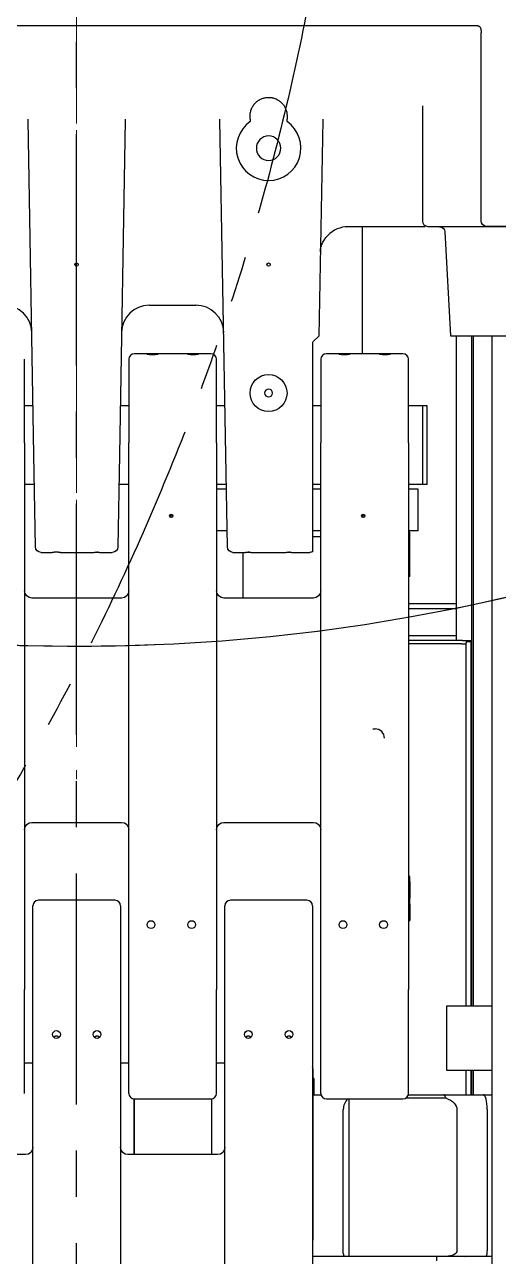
# Model space of a CAD drawing. Header units: millimetres. Extents: x 10462777 to 22643323, y 453826 to 1389191.
# Drawn here: x 11309051 to 11309565, y 581565 to 582898 of the extents above; entities that cross this region are included whole.
import ezdxf

# ---------------------------------------------------------------- set-up
doc = ezdxf.new("R2010")
doc.units = ezdxf.units.MM
doc.header["$LTSCALE"] = 200
doc.header["$MEASUREMENT"] = 0
for name, pattern in [('CENTER', [2, 1.25, -0.25, 0.25, -0.25]), ('CENTER2', [1.125, 0.75, -0.125, 0.125, -0.125]), ('PHANTOM', [2.5, 1.25, -0.25, 0.25, -0.25, 0.25, -0.25])]:
    doc.linetypes.add(name, pattern=pattern)
doc.layers.get('0').update_dxf_attribs({"linetype": 'CONTINUOUS'})
for name, color, linetype in [('1', 1, 'CENTER'), ('2', 2, 'CONTINUOUS'), ('DV1_DEFAULT', 7, 'CONTINUOUS')]:
    doc.layers.add(name, color=color, linetype=linetype)
doc.layers.add('LAYOUT', color=8, linetype='CONTINUOUS', lineweight=25)

# ---------------------------------------------------------------- blocks, each defined once
blk = doc.blocks.new('r710ic')
at = {"layer": 'DV1_DEFAULT', "color": 1, "linetype": 'CENTER2', "lineweight": 0}
for p, q in [((274132.6, 104232.6), (269847.5, 104232.6)), ((269950.2, 104232.6), (274235.2, 104232.6))]:
    blk.add_line(p, q, dxfattribs=at)
at = {"layer": 'DV1_DEFAULT', "color": 7, "linetype": 'Continuous', "lineweight": 0}
blk.add_arc((272041.4, 104232.6), 2050.1, 337.1057, 23.7991, dxfattribs=at)
at = {"layer": 'LAYOUT', "color": 3}
blk.add_circle((272041.4, 104232.6), 2050.1, dxfattribs=at)
blk = doc.blocks.new('A$C7DA30AB0')
at = {"layer": 'LAYOUT', "color": 6, "linetype": 'PHANTOM'}
blk.add_circle((3030.4, 3026, 0), 2693, dxfattribs=at)

msp = doc.modelspace()

# ---------------------------------------------------------------- linework, layer by layer
at = {"layer": '1', "color": 23, "linetype": 'CENTER'}
msp.add_line((11309107.87228, 579329.36568, 0), (11309107.87228, 587294.33381, 0), dxfattribs=at)
at = {"layer": '2', "color": 124, "linetype": 'Continuous'}
for p, q in [((11309542.65642, 582896.94412, 0), (11308673.08815, 582896.94412, 0)), ((11309546.38704, 582685.41335, 0), (11309546.38704, 582889.2026, 0)), ((11309295.87495, 582795.95448, 0), (11309295.87495, 582799.41497, 0)), ((11309335.87552, 582799.41497, 0), (11309335.87552, 582795.95448, 0)), ((11309482.87761, 582685.41335, 0), (11309482.87761, 582810.16343, 0)), ((11309061.52795, 582432.53362, 0), (11309055.20526, 582794.76048, 0)), ((11309160.53931, 582794.76048, 0), (11309154.21661, 582432.53362, 0)), ((11309269.53091, 582432.53362, 0), (11309263.20822, 582794.76048, 0)), ((11309295.87495, 582795.95448, 0), (11309295.87495, 582793.13769, 0)), ((11309335.87552, 582793.13769, 0), (11309335.87552, 582795.95448, 0)), ((11309374.54235, 582794.76048, 0), (11309370.46378, 582561.09934, 0)), ((11309476.87753, 582679.41326, 0), (11309402.01029, 582679.41326, 0)), ((11309488.8777, 582679.41326, 0), (11309488.52878, 582679.41326, 0)), ((11309552.73799, 582679.41326, 0), (11309488.8777, 582679.41326, 0)), ((11309733.02178, 582679.49718, 0), (11309552.73799, 582679.49718, 0)), ((11309733.02178, 582679.41326, 0), (11309552.73799, 582679.41326, 0)), ((11309506.99183, 582673.7272, 0), (11309512.87804, 582561.41158, 0)), ((11309186.52355, 582594.41205, 0), (11309237.22397, 582594.41205, 0)), ((11309364.35803, 582554.9936, 0), (11309370.46378, 582561.09934, 0)), ((11309512.87804, 582561.41158, 0), (11309642.87988, 582561.41158, 0)), ((11309363.77592, 582554.41149, 0), (11309364.35803, 582554.9936, 0)), ((11309363.77592, 582521.64454, 0), (11309363.77592, 582554.41149, 0)), ((11309363.77592, 582432.51006, 0), (11309363.77592, 582521.64454, 0)), ((11309063.26875, 582332.80362, 0), (11309061.52795, 582432.53362, 0)), ((11309154.21661, 582432.53362, 0), (11309152.47582, 582332.80362, 0)), ((11309271.2717, 582332.80362, 0), (11309269.53091, 582432.53362, 0)), ((11309069.26792, 582326.90825, 0), (11309081.3789, 582326.90825, 0)), ((11309090.31443, 582326.90825, 0), (11309125.43013, 582326.90825, 0)), ((11309134.36567, 582326.90825, 0), (11309146.47665, 582326.90825, 0)), ((11309277.27087, 582326.90825, 0), (11309289.43246, 582326.90825, 0)), ((11309298.368, 582326.90825, 0), (11309333.43309, 582326.90825, 0)), ((11309342.36863, 582326.90825, 0), (11309360.47969, 582326.90825, 0)), ((11309149.47288, 581950.36587, 0), (11309066.4717, 581950.36587, 0)), ((11309357.47583, 581950.36587, 0), (11309274.47465, 581950.36587, 0)), ((11309060.47161, 581854.12157, 0), (11309060.47161, 581944.36579, 0)), ((11309155.47296, 581944.36579, 0), (11309155.47296, 581854.12157, 0)), ((11309268.47457, 581854.12157, 0), (11309268.47457, 581944.36579, 0)), ((11309363.47591, 581944.36579, 0), (11309363.47591, 581854.12157, 0)), ((11309060.47161, 581362.16834, 0), (11309060.47161, 581854.12157, 0)), ((11309155.47296, 581854.12157, 0), (11309155.47296, 581362.16834, 0)), ((11309268.47457, 581362.16834, 0), (11309268.47457, 581854.12157, 0)), ((11309363.47591, 581854.12157, 0), (11309363.47591, 581362.16834, 0)), ((11309509.12798, 581835.91801, 0), (11309557.93118, 581835.91801, 0)), ((11309509.12798, 581765.91702, 0), (11309509.12798, 581835.91801, 0)), ((11309060.47261, 581773.91713, 0), (11309051.4728, 581773.91713, 0)), ((11309164.47134, 581773.91713, 0), (11309155.47152, 581773.91713, 0)), ((11309268.47482, 581773.91713, 0), (11309259.47496, 581773.91713, 0)), ((11309363.87592, 581767.91704, 0), (11309363.87592, 581668.74109, 0)), ((11309557.93118, 581765.91702, 0), (11309509.12798, 581765.91702, 0)), ((11309364.97594, 581757.52515, 0), (11309363.87593, 581757.52515, 0)), ((11309364.97594, 581757.52515, 0), (11309364.97594, 581757.48813, 0)), ((11309364.97594, 581757.48813, 0), (11309364.97594, 581739.91678, 0)), ((11309169.87316, 581735.39483, 0), (11309169.87316, 581675.03401, 0)), ((11309363.87592, 581739.91665, 0), (11309372.6527, 581739.91665, 0)), ((11309402.87647, 581735.36156, 0), (11309402.87647, 581564.91416, 0)), ((11309464.85808, 581736.40659, 0), (11309507.969, 581736.40659, 0)), ((11309467.29903, 581739.91665, 0), (11309505.28947, 581739.91665, 0)), ((11309505.28947, 581739.91665, 0), (11309548.59136, 581739.91665, 0)), ((11309548.59136, 581739.91665, 0), (11309557.93177, 581739.91665, 0)), ((11309396.87639, 581568.15699, 0), (11309396.87639, 581723.91642, 0)), ((11309519.96917, 581723.91642, 0), (11309519.96917, 581570.91425, 0)), ((11309552.87861, 581723.91642, 0), (11309552.87861, 581570.91425, 0)), ((11309052.4715, 581675.03809, 0), (11308955.47012, 581675.03809, 0)), ((11309260.47445, 581675.03809, 0), (11309163.47307, 581675.03809, 0)), ((11309363.87592, 581668.74109, 0), (11309363.87592, 581582.56499, 0)), ((11309369.29281, 581564.91416, 0), (11309363.4743, 581564.91416, 0)), ((11309397.8282, 581564.91416, 0), (11309379.87615, 581564.91416, 0)), ((11309402.87647, 581564.91416, 0), (11309397.8282, 581564.91416, 0)), ((11309507.969, 581564.91416, 0), (11309402.87647, 581564.91416, 0)), ((11309497.87782, 581564.91429, 0), (11309497.87782, 581559.91409, 0)), ((11309551.27089, 581564.91416, 0), (11309507.969, 581564.91416, 0)), ((11309528.5109, 581564.91416, 0), (11309528.87826, 581564.91416, 0)), ((11309557.93184, 581564.91416, 0), (11309551.27089, 581564.91416, 0))]:
    msp.add_line(p, q, dxfattribs=at)
at = {"layer": '2', "color": 252, "linetype": 'Continuous'}
for p, q in [((11309417.78669, 582541.91383, 0), (11309417.78669, 582679.41288, 0)), ((11309519.62813, 582231.41402, 0), (11309519.62813, 582561.41805, 0)), ((11309535.87836, 582561.35424, 0), (11309535.87836, 581835.96081, 0)), ((11309537.87839, 581835.92831, 0), (11309537.87839, 582561.3569, 0)), ((11309557.93118, 582561.35677, 0), (11309557.93118, 581210.93165, 0)), ((11309051.47148, 582445.34482, 0), (11309051.47148, 582535.91122, 0)), ((11309164.47309, 582535.91122, 0), (11309164.47309, 582445.34482, 0)), ((11309253.47435, 582541.91131, 0), (11309170.47317, 582541.91131, 0)), ((11309259.47444, 582445.34482, 0), (11309259.47444, 582535.91122, 0)), ((11309372.47604, 582535.91122, 0), (11309372.47604, 582445.34482, 0)), ((11309461.47731, 582541.91131, 0), (11309378.47613, 582541.91131, 0)), ((11309467.47739, 582445.34482, 0), (11309467.47739, 582535.91122, 0)), ((11309060.61427, 582485.41051, 0), (11309051.47156, 582485.41051, 0)), ((11309164.46363, 582485.41051, 0), (11309155.13217, 582485.41051, 0)), ((11309268.60793, 582485.41051, 0), (11309259.46522, 582485.41051, 0)), ((11309372.46909, 582485.41051, 0), (11309363.77467, 582485.41051, 0)), ((11309482.87761, 582485.41051, 0), (11309467.47067, 582485.41051, 0)), ((11309487.87768, 582485.41051, 0), (11309482.87761, 582485.41051, 0)), ((11309482.87761, 582400.4093, 0), (11309482.87761, 582485.41051, 0)), ((11309487.87768, 582400.4093, 0), (11309487.87768, 582485.41051, 0)), ((11309051.47148, 582445.34482, 0), (11309051.47148, 581853.79938, 0)), ((11309164.47309, 581853.79938, 0), (11309164.47309, 582445.34482, 0)), ((11309259.47444, 582445.34482, 0), (11309259.47444, 581853.79938, 0)), ((11309372.47604, 581853.79938, 0), (11309372.47604, 582445.34482, 0)), ((11309467.47739, 582445.34482, 0), (11309467.47739, 581853.79938, 0)), ((11309062.0889, 582400.4093, 0), (11309051.47156, 582400.4093, 0)), ((11309164.46363, 582400.4093, 0), (11309153.64575, 582400.4093, 0)), ((11309270.08256, 582400.4093, 0), (11309259.46522, 582400.4093, 0)), ((11309372.46909, 582400.4093, 0), (11309363.77467, 582400.4093, 0)), ((11309482.87761, 582400.4093, 0), (11309467.47067, 582400.4093, 0)), ((11309487.87768, 582400.4093, 0), (11309482.87761, 582400.4093, 0)), ((11309270.17958, 582395.25922, 0), (11309259.47365, 582395.25922, 0)), ((11309372.48596, 582395.25922, 0), (11309363.81633, 582395.25922, 0)), ((11309477.87754, 582395.25922, 0), (11309467.48181, 582395.25922, 0)), ((11309477.87754, 582350.25859, 0), (11309477.87754, 582395.25922, 0)), ((11309270.96526, 582350.25859, 0), (11309259.47365, 582350.25859, 0)), ((11309372.48596, 582350.25859, 0), (11309363.81633, 582350.25859, 0)), ((11309468.97741, 582348.77662, 0), (11309467.47739, 582348.77662, 0)), ((11309477.87754, 582350.25859, 0), (11309467.48181, 582350.25859, 0)), ((11309468.97741, 582343.42294, 0), (11309468.97741, 582348.77662, 0)), ((11309372.47841, 582343.73063, 0), (11309363.78805, 582343.73063, 0)), ((11309468.97741, 582325.52745, 0), (11309468.97741, 582343.42294, 0)), ((11309287.87484, 582326.90825, 0), (11309287.87484, 582277.36802, 0)), ((11309468.97741, 582318.91588, 0), (11309468.97741, 582325.52745, 0)), ((11309468.97741, 582301.35518, 0), (11309468.97741, 582318.91588, 0)), ((11309467.47739, 582301.32026, 0), (11309468.97741, 582301.32026, 0)), ((11309468.97741, 582301.35518, 0), (11309468.97741, 582301.32026, 0)), ((11309156.47297, 582277.36881, 0), (11309059.4716, 582277.36881, 0)), ((11309364.47593, 582277.36881, 0), (11309267.47455, 582277.36881, 0)), ((11309467.4688, 582271.40747, 0), (11309519.62101, 582271.40747, 0)), ((11309519.62196, 582265.90739, 0), (11309467.46975, 582265.90739, 0)), ((11309467.46975, 582236.90698, 0), (11309519.62196, 582236.90698, 0)), ((11309524.87821, 582227.85852, 0), (11309467.47474, 582227.85852, 0)), ((11309525.87822, 582231.4069, 0), (11309467.47495, 582231.4069, 0)), ((11309525.87822, 582231.4069, 0), (11309535.87836, 582231.4069, 0)), ((11309534.87835, 582230.11367, 0), (11309529.87828, 582230.11367, 0)), ((11309529.87828, 582230.11367, 0), (11309529.87828, 582229.11366, 0)), ((11309529.87828, 581835.90497, 0), (11309529.87828, 582229.11366, 0)), ((11309534.87835, 582230.11367, 0), (11309534.87835, 582229.11366, 0)), ((11309534.87835, 582229.11366, 0), (11309534.87835, 581835.90497, 0)), ((11309535.87836, 582221.40676, 0), (11309534.87829, 582221.40676, 0)), ((11309428.77873, 582135.7892, 0), (11309431.37688, 582135.7892, 0)), ((11309059.4716, 582034.70211, 0), (11309156.47297, 582034.70211, 0)), ((11309267.47455, 582034.70211, 0), (11309364.47593, 582034.70211, 0)), ((11309468.97741, 581975.95387, 0), (11309467.47739, 581975.95387, 0)), ((11309468.97741, 581970.60019, 0), (11309468.97741, 581975.95387, 0)), ((11309468.97741, 581970.60019, 0), (11309468.97741, 581952.7047, 0)), ((11309468.97741, 581946.09313, 0), (11309468.97741, 581952.7047, 0)), ((11309468.97741, 581946.09313, 0), (11309468.97741, 581928.53243, 0)), ((11309467.47739, 581928.49751, 0), (11309468.97741, 581928.49751, 0)), ((11309468.97741, 581928.53243, 0), (11309468.97741, 581928.49751, 0)), ((11309051.47148, 581741.36291, 0), (11309051.47148, 581853.79938, 0)), ((11309164.47309, 581741.36291, 0), (11309164.47309, 581853.79938, 0)), ((11309259.47444, 581741.36291, 0), (11309259.47444, 581853.79938, 0)), ((11309372.47604, 581741.36291, 0), (11309372.47604, 581853.79938, 0)), ((11309467.47739, 581741.36291, 0), (11309467.47739, 581853.79938, 0)), ((11309529.87828, 581739.9009, 0), (11309529.87828, 581765.90308, 0)), ((11309534.87835, 581765.90308, 0), (11309534.87835, 581739.9009, 0)), ((11309535.87836, 581765.937, 0), (11309535.87836, 581739.93507, 0)), ((11309537.87839, 581739.95039, 0), (11309537.87839, 581765.94669, 0)), ((11309170.47317, 581735.36282, 0), (11309253.47435, 581735.36282, 0)), ((11309170.57317, 581675.03846, 0), (11309170.57317, 581735.36228, 0)), ((11309254.22436, 581675.03846, 0), (11309254.22436, 581735.40792, 0)), ((11309378.47613, 581735.36282, 0), (11309461.47731, 581735.36282, 0))]:
    msp.add_line(p, q, dxfattribs=at)
at = {"layer": '2', "color": 124, "linetype": 'Continuous', "extrusion": (0, 0, -1)}
for centre, radius in [((-11309315.87524, 582764.41447, 0), 13.25019), ((-11309315.87524, 582499.4107, 0), 4.25006)]:
    msp.add_circle(centre, radius, dxfattribs=at)
at = {"layer": '2', "color": 124, "linetype": 'Continuous'}
for centre, radius in [((11309107.87228, 582638.41268, 0), 1.80003), ((11309315.87524, 582638.41268, 0), 1.80003), ((11309315.87524, 582499.4107, 0), 20.00028)]:
    msp.add_circle(centre, radius, dxfattribs=at)
for centre, radius, start, end in [((11309315.87524, 582764.41447, 0), 35.0005, 124.84990454, 55.15009546), ((11309402.01029, 582649.41283, 0), 30.00043, 90, 136.65194947), ((11309029.22102, 582564.41163, 0), 30.00043, 0.99999996, 90.51429379), ((11309186.52355, 582564.41163, 0), 30.00043, 90.40924536, 179.00000004), ((11309237.22397, 582564.41163, 0), 30.00043, 0.99999996, 90.51429379), ((11309066.4717, 581944.36579, 0), 6.00009, 90, 180), ((11309149.47288, 581944.36579, 0), 6.00009, 0, 90), ((11309274.47465, 581944.36579, 0), 6.00009, 90, 180), ((11309357.47583, 581944.36579, 0), 6.00009, 0, 90), ((11309357.87584, 581767.91704, 0), 6.00009, 0, 21.04029938), ((11309412.87662, 581723.91642, 0), 16.00023, 134.3255592, 180), ((11309402.87647, 581568.15699, 0), 6.00009, 180, 212.71520267)]:
    msp.add_arc(centre, radius, start, end, dxfattribs=at)
at = {"layer": '2', "color": 124, "linetype": 'Continuous', "extrusion": (0, 0, -1)}
for centre, radius, start, end in [((-11309488.8777, 582685.41335, 0), 6.00009, 270, 0), ((-11309500.99996, 582673.41318, 0), 6.00009, 90, 176.99999995), ((-11309552.73799, 582685.41335, 0), 5.91616, 270, 287.02386622), ((-11309069.26792, 582332.90834, 0), 6.00009, 270.00146305, 359.00000004), ((-11309146.47665, 582332.90834, 0), 6.00009, 180.99999996, 268.44733529), ((-11309277.27087, 582332.90834, 0), 6.00009, 270.00146305, 359.00000004), ((-11309360.47969, 582332.90834, 0), 6.00009, 231.7015156, 268.44733529), ((-11309052.4715, 581683.03821, 0), 8.00011, 180, 270), ((-11309163.47307, 581683.03821, 0), 8.00011, 270, 0), ((-11309260.47445, 581683.03821, 0), 8.00011, 180, 270)]:
    msp.add_arc(centre, radius, start, end, dxfattribs=at)
at = {"layer": '2', "color": 252, "linetype": 'Continuous'}
for centre, start, end in [((11309170.47317, 582535.91122, 0), 90, 180), ((11309253.47435, 582535.91122, 0), 0, 90), ((11309378.47613, 582535.91122, 0), 90, 180), ((11309461.47731, 582535.91122, 0), 0, 90), ((11309170.47317, 581741.36291, 0), 180, 270), ((11309253.47435, 581741.36291, 0), 270, 0), ((11309378.47613, 581741.36291, 0), 180, 270), ((11309461.47731, 581741.36291, 0), 270, 0)]:
    msp.add_arc(centre, 6.00009, start, end, dxfattribs=at)
at = {"layer": '2', "color": 252, "linetype": 'Continuous', "extrusion": (0, 0, -1)}
for centre, start, end in [((-11309059.4716, 582285.36892, 0), 270, 0), ((-11309156.47297, 582285.36892, 0), 180, 270), ((-11309267.47455, 582285.36892, 0), 270, 0), ((-11309364.47593, 582285.36892, 0), 180, 270), ((-11309059.4716, 582026.702, 0), 0, 90), ((-11309156.47297, 582026.702, 0), 90, 180), ((-11309267.47455, 582026.702, 0), 0, 90), ((-11309364.47593, 582026.702, 0), 90, 180)]:
    msp.add_arc(centre, 8.00011, start, end, dxfattribs=at)
at = {"layer": '2', "color": 124, "linetype": 'Continuous'}
for centre, major_axis, ratio, start_param, end_param in [((11309025.20952, 582794.23051, 0), (-0.62667, 36.79323), 0.815260395, 4.7129073637, 4.7413536546), ((11309190.53506, 582794.23051, 0), (-0.62667, -36.79324), 0.8152605821, 4.6834242937, 4.7118705781), ((11309233.21252, 582794.23051, 0), (-0.62668, 36.79321), 0.815259867, 4.7129073025, 4.7413536118), ((11309404.53808, 582794.23051, 0), (-0.62667, -36.79323), 0.8152604061, 4.6834243064, 4.711870597), ((11309505.28947, 581723.91642, 0), (0, 16.00023), 0.2679491924, 5.6080537742, 6.2831853072), ((11309548.59136, 581723.91642, 0), (0, 16.00023), 0.2679491924, 4.7123889804, 6.2831853072), ((11309551.27089, 581570.91425, 0), (0, 6.00009), 0.2679491924, 3.1415926536, 4.7123889804)]:
    msp.add_ellipse(centre, major_axis=major_axis, ratio=ratio, start_param=start_param, end_param=end_param, dxfattribs=at)
at = {"layer": '2', "color": 124, "linetype": 'Continuous', "extrusion": (0, 0, -1)}
for centre, major_axis, ratio, start_param, end_param in [((11309553.31534, 582685.41335, 0), (-6.9283, 0), 0.8660254038, 5.0522258898, 6.2831853072), ((11309487.96872, 581723.91642, 0), (32.00045, 0), 0.5, 5.3875205133, 6.2831853072), ((11309507.969, 581570.91425, 0), (-12.00017, 0), 0.5, 3.1415926536, 4.7123889804)]:
    msp.add_ellipse(centre, major_axis=major_axis, ratio=ratio, start_param=start_param, end_param=end_param, dxfattribs=at)
at = {"layer": '2', "color": 172, "linetype": 'Continuous'}
for centre in [(11309188.47343, 582541.28564, 0), (11309191.47347, 582541.28564, 0), (11309232.47405, 582541.28564, 0), (11309235.4741, 582541.28564, 0), (11309396.47638, 582541.28564, 0), (11309399.47643, 582541.28564, 0), (11309440.47701, 582541.28564, 0), (11309443.47705, 582541.28564, 0)]:
    msp.add_ellipse(centre, major_axis=(-4.25006, 0), ratio=0.107732801, dxfattribs=at)
at = {"layer": '2', "color": 252, "linetype": 'Continuous'}
for centre, major_axis in [((11309210.47374, 582366.4557, 0), (1.80003, 0)), ((11309418.4767, 582366.4557, 0), (1.80003, 0)), ((11309188.47343, 581924.03937, 0), (4.25006, 0)), ((11309232.47405, 581924.03937, 0), (4.25006, 0)), ((11309396.47638, 581924.03937, 0), (4.25006, 0)), ((11309440.47701, 581924.03937, 0), (4.25006, 0))]:
    msp.add_ellipse(centre, major_axis=major_axis, ratio=0.9941798849, dxfattribs=at)
for centre, major_axis, ratio, start_param, end_param in [((11309210.47374, 582364.73195, 0), (1.80003, 0), 0.9941798849, 0.5025544568, 2.6390345065), ((11309418.4767, 582364.73195, 0), (1.80003, 0), 0.9941798849, 0.5025544568, 2.6390345065), ((11309524.87821, 582227.98726, 0), (-5.00007, 0), 0.0257472053, 1.5707963268, 3.1415926536), ((11309431.37688, 582125.79237, 0), (-10.00014, 0), 0.9996684858, 3.1415926536, 4.7123889804)]:
    msp.add_ellipse(centre, major_axis=major_axis, ratio=ratio, start_param=start_param, end_param=end_param, dxfattribs=at)
at = {"layer": '2', "color": 124, "linetype": 'Continuous'}
for centre in [(11309085.97197, 581805.09478, 0), (11309129.9726, 581805.09478, 0), (11309293.97493, 581805.09478, 0), (11309337.97555, 581805.09478, 0)]:
    msp.add_ellipse(centre, major_axis=(4.25006, 0), ratio=0.993830785, dxfattribs=at)
for points, knots in [([(11309542.65642, 582896.94412, 0), (11309542.85509, 582896.94412, 0), (11309543.04964, 582896.91981, 0), (11309543.4301, 582896.82021, 0), (11309543.61539, 582896.74417, 0), (11309543.95803, 582896.55281, 0), (11309544.11975, 582896.43543, 0), (11309544.41454, 582896.17558, 0), (11309544.54853, 582896.03318, 0), (11309544.79621, 582895.7295, 0), (11309544.91038, 582895.56719, 0), (11309545.1182, 582895.23426, 0), (11309545.21236, 582895.06321, 0), (11309545.47216, 582894.53936, 0), (11309545.61548, 582894.17604, 0), (11309545.98265, 582893.05651, 0), (11309546.13814, 582892.29501, 0), (11309546.34132, 582890.75974, 0), (11309546.38704, 582889.98434, 0), (11309546.38704, 582889.2026, 0)], [0, 0, 0, 0, 0.0625, 0.0625, 0.125, 0.125, 0.1875, 0.1875, 0.25, 0.25, 0.3125, 0.3125, 0.375, 0.375, 0.5, 0.5, 0.75, 0.75, 1, 1, 1, 1]), ([(11309295.87495, 582799.41497, 0), (11309295.87495, 582800.08237, 0), (11309295.90827, 582800.74299, 0), (11309296.03857, 582802.05128, 0), (11309296.13557, 582802.69896, 0), (11309296.3923, 582803.98162, 0), (11309296.55204, 582804.61661, 0), (11309296.7915, 582805.40239, 0), (11309296.84139, 582805.55915, 0), (11309296.94519, 582805.87187, 0), (11309296.99915, 582806.02796, 0), (11309297.16621, 582806.49253, 0), (11309297.2847, 582806.79804, 0), (11309297.91193, 582808.30522, 0), (11309298.52394, 582809.44631, 0), (11309299.42511, 582810.7952, 0), (11309299.61222, 582811.06107, 0), (11309300.00043, 582811.58493, 0), (11309300.20187, 582811.84327, 0), (11309300.82115, 582812.59866, 0), (11309301.25564, 582813.07862, 0), (11309302.16721, 582813.99297, 0), (11309302.64428, 582814.42733, 0), (11309303.64164, 582815.25064, 0), (11309304.16193, 582815.63958, 0), (11309304.97636, 582816.18795, 0), (11309305.25386, 582816.36504, 0), (11309305.81418, 582816.70351, 0), (11309306.09772, 582816.8654, 0), (11309306.9584, 582817.32938, 0), (11309307.5456, 582817.60982, 0), (11309308.74708, 582818.11323, 0), (11309309.36136, 582818.3362, 0), (11309310.3039, 582818.62641, 0), (11309310.62161, 582818.71576, 0), (11309311.26429, 582818.87931, 0), (11309311.59003, 582818.95361, 0), (11309313.2175, 582819.28233, 0), (11309314.52851, 582819.41346, 0), (11309316.50841, 582819.41612, 0), (11309317.17062, 582819.38442, 0), (11309318.00129, 582819.30263, 0), (11309318.16758, 582819.28415, 0), (11309318.49839, 582819.24318, 0), (11309318.66317, 582819.22068, 0), (11309319.15563, 582819.14719, 0), (11309319.48146, 582819.09021, 0), (11309321.09849, 582818.76618, 0), (11309322.35366, 582818.38287, 0), (11309323.87554, 582817.74841, 0), (11309324.17809, 582817.61338, 0), (11309324.77222, 582817.33042, 0), (11309325.06449, 582817.18223, 0), (11309325.92733, 582816.71796, 0), (11309326.48395, 582816.38221, 0), (11309327.56119, 582815.65907, 0), (11309328.08181, 582815.27166, 0), (11309328.83579, 582814.65115, 0), (11309329.08283, 582814.43755, 0), (11309329.56691, 582813.99771, 0), (11309329.80254, 582813.77279, 0), (11309330.94937, 582812.62363, 0), (11309331.76773, 582811.6264, 0), (11309332.66946, 582810.28099, 0), (11309332.84368, 582810.00691, 0), (11309333.17971, 582809.44855, 0), (11309333.34182, 582809.16368, 0), (11309333.8069, 582808.29734, 0), (11309334.08654, 582807.70849, 0), (11309334.83668, 582805.90844, 0), (11309335.21933, 582804.66408, 0), (11309335.5452, 582803.04988, 0), (11309335.60272, 582802.72379, 0), (11309335.70174, 582802.0667, 0), (11309335.74301, 582801.73729, 0), (11309335.84219, 582800.74647, 0), (11309335.87552, 582800.08248, 0), (11309335.87552, 582799.41497, 0)], [0, 0, 0, 0, 0.03125, 0.03125, 0.0625, 0.0625, 0.09375, 0.09375, 0.1015625, 0.1015625, 0.109375, 0.109375, 0.125, 0.125, 0.1875, 0.1875, 0.203125, 0.203125, 0.21875, 0.21875, 0.25, 0.25, 0.28125, 0.28125, 0.3125, 0.3125, 0.328125, 0.328125, 0.34375, 0.34375, 0.375, 0.375, 0.40625, 0.40625, 0.421875, 0.421875, 0.4375, 0.4375, 0.5, 0.5, 0.53125, 0.53125, 0.5390625, 0.5390625, 0.546875, 0.546875, 0.5625, 0.5625, 0.625, 0.625, 0.640625, 0.640625, 0.65625, 0.65625, 0.6875, 0.6875, 0.71875, 0.71875, 0.734375, 0.734375, 0.75, 0.75, 0.8125, 0.8125, 0.828125, 0.828125, 0.84375, 0.84375, 0.875, 0.875, 0.9375, 0.9375, 0.953125, 0.953125, 0.96875, 0.96875, 1, 1, 1, 1]), ([(11309485.70101, 582679.41326, 0), (11309485.61485, 582679.41326, 0), (11309485.52749, 582679.41326, 0), (11309484.96955, 582679.41326, 0), (11309484.46803, 582679.41326, 0), (11309482.88954, 582679.41326, 0), (11309481.74099, 582679.41326, 0), (11309479.95118, 582679.41326, 0), (11309479.34319, 582679.41326, 0), (11309478.42277, 582679.41326, 0), (11309478.11456, 582679.41326, 0), (11309477.49672, 582679.41326, 0), (11309477.18645, 582679.41326, 0), (11309476.87753, 582679.41326, 0)], [0, 0, 0, 0, 0.0363308524, 0.0363308524, 0.2290646819, 0.2290646819, 0.614532341, 0.614532341, 0.8072661705, 0.8072661705, 0.9036330852, 0.9036330852, 1, 1, 1, 1]), ([(11309372.05747, 582652.40194, 0), (11309372.0926, 582654.41473, 0), (11309372.38489, 582656.27952, 0), (11309372.98665, 582658.4515, 0), (11309373.11936, 582658.879, 0), (11309373.40445, 582659.71165, 0), (11309373.5568, 582660.11702, 0), (11309374.03975, 582661.30298, 0), (11309374.39616, 582662.05347, 0), (11309375.54452, 582664.20223, 0), (11309376.41546, 582665.4984, 0), (11309378.25748, 582667.88966, 0), (11309379.22972, 582668.98437, 0), (11309380.19406, 582670.00598, 0)], [0, 0, 0, 0, 0.25, 0.25, 0.3125, 0.3125, 0.375, 0.375, 0.5, 0.5, 0.75, 0.75, 1, 1, 1, 1]), ([(11309363.77592, 582327.89478, 0), (11309363.77592, 582327.89411, 0), (11309363.77592, 582327.9128, 0), (11309363.77592, 582327.97766, 0), (11309363.77592, 582328.01374, 0), (11309363.77592, 582328.10503, 0), (11309363.77592, 582328.16034, 0), (11309363.77592, 582328.74231, 0), (11309363.77592, 582329.85371, 0), (11309363.77592, 582332.38007, 0), (11309363.77592, 582333.36633, 0), (11309363.77592, 582335.06621, 0), (11309363.77592, 582335.66964, 0), (11309363.77592, 582336.63109, 0), (11309363.77592, 582336.96102, 0), (11309363.77592, 582337.63621, 0), (11309363.77592, 582337.98189, 0), (11309363.77592, 582341.16496, 0), (11309363.77592, 582344.50214, 0), (11309363.77592, 582350.25451, 0), (11309363.77592, 582352.29717, 0), (11309363.77592, 582355.5543, 0), (11309363.77592, 582356.67502, 0), (11309363.77592, 582358.96057, 0), (11309363.77592, 582360.12688, 0), (11309363.77592, 582366.07412, 0), (11309363.77592, 582371.19924, 0), (11309363.77592, 582378.06277, 0), (11309363.77592, 582379.45851, 0), (11309363.77592, 582382.29675, 0), (11309363.77592, 582383.74097, 0), (11309363.77592, 582388.13416, 0), (11309363.77592, 582391.11168, 0), (11309363.77592, 582400.18579, 0), (11309363.77592, 582406.42272, 0), (11309363.77592, 582414.45593, 0), (11309363.77592, 582416.07452, 0), (11309363.77592, 582419.33604, 0), (11309363.77592, 582420.9774, 0), (11309363.77592, 582425.90301, 0), (11309363.77592, 582429.19992, 0), (11309363.77592, 582432.51006, 0)], [0, 0, 0, 0, 0.0213183974, 0.0213183974, 0.0361469066, 0.0361469066, 0.0509754157, 0.0509754157, 0.1696034887, 0.1696034887, 0.2289175253, 0.2289175253, 0.2585745435, 0.2585745435, 0.2734030526, 0.2734030526, 0.2882315618, 0.2882315618, 0.4068596348, 0.4068596348, 0.4661736713, 0.4661736713, 0.4958306896, 0.4958306896, 0.5254877078, 0.5254877078, 0.6441157809, 0.6441157809, 0.6737727991, 0.6737727991, 0.7034298174, 0.7034298174, 0.7627438539, 0.7627438539, 0.881371927, 0.881371927, 0.9110289452, 0.9110289452, 0.9406859635, 0.9406859635, 1, 1, 1, 1]), ([(11309090.37204, 582326.90825, 0), (11309090.37211, 582326.90825, 0), (11309090.36503, 582326.90855, 0), (11309090.33611, 582326.90975, 0), (11309090.31429, 582326.91066, 0), (11309090.22819, 582326.91419, 0), (11309090.14325, 582326.91765, 0), (11309089.9743, 582326.92418, 0), (11309089.9106, 582326.9266, 0), (11309089.77129, 582326.93175, 0), (11309089.69568, 582326.93447, 0), (11309089.45143, 582326.94298, 0), (11309089.2655, 582326.94909, 0), (11309088.84567, 582326.96153, 0), (11309088.61801, 582326.96766, 0), (11309088.25258, 582326.97617, 0), (11309088.12665, 582326.9789, 0), (11309087.86642, 582326.98405, 0), (11309087.73153, 582326.98647, 0), (11309087.32258, 582326.99303, 0), (11309087.04208, 582326.9965, 0), (11309086.60966, 582327.00005, 0), (11309086.46323, 582327.00096, 0), (11309086.16771, 582327.00218, 0), (11309086.02042, 582327.00248, 0), (11309085.57989, 582327.00249, 0), (11309085.28798, 582327.00129, 0), (11309084.85286, 582326.99775, 0), (11309084.70817, 582326.99627, 0), (11309084.4261, 582326.99284, 0), (11309084.14969, 582326.98893, 0), (11309083.8844, 582326.98417, 0), (11309083.62474, 582326.97905, 0), (11309083.49714, 582326.9763, 0), (11309083.12745, 582326.96771, 0), (11309082.90069, 582326.96159, 0), (11309082.58921, 582326.95238, 0), (11309082.49019, 582326.9493, 0), (11309082.30207, 582326.94321, 0), (11309082.2134, 582326.94022, 0), (11309081.96794, 582326.93168, 0), (11309081.82955, 582326.9265, 0), (11309081.65995, 582326.91994, 0), (11309081.60957, 582326.91795, 0), (11309081.52351, 582326.9145, 0), (11309081.48773, 582326.91304, 0), (11309081.40173, 582326.90951, 0), (11309081.37236, 582326.90827, 0), (11309081.37191, 582326.90825, 0)], [0, 0, 0, 0, 0.0312488536, 0.0312488536, 0.0625041084, 0.0625041084, 0.125014618, 0.125014618, 0.1562698728, 0.1562698728, 0.1875251276, 0.1875251276, 0.2500356372, 0.2500356372, 0.3125461468, 0.3125461468, 0.3438014016, 0.3438014016, 0.3750566564, 0.3750566564, 0.437567166, 0.437567166, 0.4688224208, 0.4688224208, 0.5000776756, 0.5000776756, 0.5625881853, 0.5625881853, 0.5938434401, 0.5938434401, 0.6250986949, 0.6563539497, 0.6563539497, 0.6876092045, 0.6876092045, 0.7501197141, 0.7501197141, 0.7813749689, 0.7813749689, 0.8126302237, 0.8126302237, 0.8751407333, 0.8751407333, 0.9063959881, 0.9063959881, 0.9376512429, 0.9376512429, 1, 1, 1, 1]), ([(11309125.37253, 582326.90825, 0), (11309125.37246, 582326.90825, 0), (11309125.37954, 582326.90855, 0), (11309125.40846, 582326.90975, 0), (11309125.43028, 582326.91066, 0), (11309125.51638, 582326.91419, 0), (11309125.60131, 582326.91765, 0), (11309125.77027, 582326.92418, 0), (11309125.83397, 582326.9266, 0), (11309125.97328, 582326.93175, 0), (11309126.04888, 582326.93447, 0), (11309126.29314, 582326.94298, 0), (11309126.47906, 582326.94909, 0), (11309126.8989, 582326.96153, 0), (11309127.12655, 582326.96766, 0), (11309127.49199, 582326.97617, 0), (11309127.61791, 582326.9789, 0), (11309127.87815, 582326.98405, 0), (11309128.01304, 582326.98647, 0), (11309128.42199, 582326.99303, 0), (11309128.70249, 582326.9965, 0), (11309129.13491, 582327.00005, 0), (11309129.28134, 582327.00096, 0), (11309129.57686, 582327.00218, 0), (11309129.72415, 582327.00248, 0), (11309130.16468, 582327.00249, 0), (11309130.45659, 582327.00129, 0), (11309130.89171, 582326.99775, 0), (11309131.0364, 582326.99627, 0), (11309131.31847, 582326.99284, 0), (11309131.59488, 582326.98893, 0), (11309131.86017, 582326.98417, 0), (11309132.11983, 582326.97905, 0), (11309132.24743, 582326.9763, 0), (11309132.61712, 582326.96771, 0), (11309132.84388, 582326.96159, 0), (11309133.15536, 582326.95238, 0), (11309133.25438, 582326.9493, 0), (11309133.4425, 582326.94321, 0), (11309133.53117, 582326.94022, 0), (11309133.77663, 582326.93168, 0), (11309133.91502, 582326.9265, 0), (11309134.08462, 582326.91994, 0), (11309134.135, 582326.91795, 0), (11309134.22106, 582326.9145, 0), (11309134.25684, 582326.91304, 0), (11309134.34283, 582326.90951, 0), (11309134.37221, 582326.90827, 0), (11309134.37266, 582326.90825, 0)], [0, 0, 0, 0, 0.0312488618, 0.0312488618, 0.062504117, 0.062504117, 0.1250146274, 0.1250146274, 0.1562698826, 0.1562698826, 0.1875251379, 0.1875251379, 0.2500356483, 0.2500356483, 0.3125461587, 0.3125461587, 0.3438014139, 0.3438014139, 0.3750566691, 0.3750566691, 0.4375671796, 0.4375671796, 0.4688224348, 0.4688224348, 0.50007769, 0.50007769, 0.5625882004, 0.5625882004, 0.5938434556, 0.5938434556, 0.6250987108, 0.656353966, 0.656353966, 0.6876092213, 0.6876092213, 0.7501197317, 0.7501197317, 0.7813749869, 0.7813749869, 0.8126302421, 0.8126302421, 0.8751407525, 0.8751407525, 0.9063960077, 0.9063960077, 0.937651263, 0.937651263, 1, 1, 1, 1]), ([(11309130.86581, 582326.99789, 0), (11309130.82908, 582326.99823, 0), (11309130.79222, 582326.99855, 0), (11309130.46414, 582327.00125, 0), (11309130.16993, 582327.00248, 0), (11309129.8726, 582327.00248, 0)], [0, 0, 0, 0, 0.1126851135, 0.1126851135, 1, 1, 1, 1]), ([(11309289.37486, 582326.90825, 0), (11309289.37479, 582326.90825, 0), (11309289.38187, 582326.90855, 0), (11309289.41079, 582326.90975, 0), (11309289.43261, 582326.91066, 0), (11309289.51871, 582326.91419, 0), (11309289.60364, 582326.91765, 0), (11309289.77259, 582326.92418, 0), (11309289.8363, 582326.9266, 0), (11309289.97561, 582326.93175, 0), (11309290.05121, 582326.93447, 0), (11309290.29547, 582326.94298, 0), (11309290.48139, 582326.94909, 0), (11309290.90123, 582326.96153, 0), (11309291.12888, 582326.96766, 0), (11309291.49432, 582326.97617, 0), (11309291.62024, 582326.9789, 0), (11309291.88048, 582326.98405, 0), (11309292.01537, 582326.98647, 0), (11309292.42432, 582326.99303, 0), (11309292.70482, 582326.9965, 0), (11309293.13724, 582327.00005, 0), (11309293.28367, 582327.00096, 0), (11309293.57919, 582327.00218, 0), (11309293.72648, 582327.00248, 0), (11309294.16701, 582327.00249, 0), (11309294.45892, 582327.00129, 0), (11309294.89404, 582326.99775, 0), (11309295.03873, 582326.99627, 0), (11309295.3208, 582326.99284, 0), (11309295.59721, 582326.98893, 0), (11309295.8625, 582326.98417, 0), (11309296.12215, 582326.97905, 0), (11309296.24976, 582326.9763, 0), (11309296.61945, 582326.96771, 0), (11309296.84621, 582326.96159, 0), (11309297.15769, 582326.95238, 0), (11309297.25671, 582326.9493, 0), (11309297.44483, 582326.94321, 0), (11309297.5335, 582326.94022, 0), (11309297.77895, 582326.93168, 0), (11309297.91735, 582326.9265, 0), (11309298.08695, 582326.91994, 0), (11309298.13733, 582326.91795, 0), (11309298.22339, 582326.9145, 0), (11309298.25917, 582326.91304, 0), (11309298.34516, 582326.90951, 0), (11309298.37454, 582326.90827, 0), (11309298.37499, 582326.90825, 0)], [0, 0, 0, 0, 0.0312489084, 0.0312489084, 0.0625041621, 0.0625041621, 0.1250146695, 0.1250146695, 0.1562699232, 0.1562699232, 0.1875251769, 0.1875251769, 0.2500356843, 0.2500356843, 0.3125461917, 0.3125461917, 0.3438014454, 0.3438014454, 0.3750566991, 0.3750566991, 0.4375672065, 0.4375672065, 0.4688224602, 0.4688224602, 0.5000777139, 0.5000777139, 0.5625882213, 0.5625882213, 0.593843475, 0.593843475, 0.6250987287, 0.6563539824, 0.6563539824, 0.6876092361, 0.6876092361, 0.7501197435, 0.7501197435, 0.7813749972, 0.7813749972, 0.8126302509, 0.8126302509, 0.8751407583, 0.8751407583, 0.906396012, 0.906396012, 0.9376512657, 0.9376512657, 1, 1, 1, 1]), ([(11309294.86814, 582326.99789, 0), (11309294.83141, 582326.99823, 0), (11309294.79455, 582326.99855, 0), (11309294.46647, 582327.00125, 0), (11309294.17226, 582327.00248, 0), (11309293.87493, 582327.00248, 0)], [0, 0, 0, 0, 0.1126851131, 0.1126851131, 1, 1, 1, 1]), ([(11309333.37549, 582326.90825, 0), (11309333.37541, 582326.90825, 0), (11309333.38249, 582326.90855, 0), (11309333.41141, 582326.90975, 0), (11309333.43324, 582326.91066, 0), (11309333.51933, 582326.91419, 0), (11309333.60427, 582326.91765, 0), (11309333.77322, 582326.92418, 0), (11309333.83693, 582326.9266, 0), (11309333.97623, 582326.93175, 0), (11309334.05184, 582326.93447, 0), (11309334.2961, 582326.94298, 0), (11309334.48202, 582326.94909, 0), (11309334.90185, 582326.96153, 0), (11309335.12951, 582326.96766, 0), (11309335.49495, 582326.97617, 0), (11309335.62087, 582326.9789, 0), (11309335.8811, 582326.98405, 0), (11309336.016, 582326.98647, 0), (11309336.42495, 582326.99303, 0), (11309336.70545, 582326.9965, 0), (11309337.13787, 582327.00005, 0), (11309337.2843, 582327.00096, 0), (11309337.57981, 582327.00218, 0), (11309337.72711, 582327.00248, 0), (11309338.16764, 582327.00249, 0), (11309338.45954, 582327.00129, 0), (11309338.89466, 582326.99775, 0), (11309339.03935, 582326.99627, 0), (11309339.32142, 582326.99284, 0), (11309339.59783, 582326.98893, 0), (11309339.86312, 582326.98417, 0), (11309340.12278, 582326.97905, 0), (11309340.25038, 582326.9763, 0), (11309340.62007, 582326.96771, 0), (11309340.84684, 582326.96159, 0), (11309341.15832, 582326.95238, 0), (11309341.25733, 582326.9493, 0), (11309341.44546, 582326.94321, 0), (11309341.53412, 582326.94022, 0), (11309341.77958, 582326.93168, 0), (11309341.91797, 582326.9265, 0), (11309342.08758, 582326.91994, 0), (11309342.13796, 582326.91795, 0), (11309342.22401, 582326.9145, 0), (11309342.25979, 582326.91304, 0), (11309342.34579, 582326.90951, 0), (11309342.37516, 582326.90827, 0), (11309342.37561, 582326.90825, 0)], [0, 0, 0, 0, 0.0312489229, 0.0312489229, 0.0625041762, 0.0625041762, 0.1250146827, 0.1250146827, 0.156269936, 0.156269936, 0.1875251893, 0.1875251893, 0.2500356959, 0.2500356959, 0.3125462024, 0.3125462024, 0.3438014557, 0.3438014557, 0.375056709, 0.375056709, 0.4375672156, 0.4375672156, 0.4688224689, 0.4688224689, 0.5000777222, 0.5000777222, 0.5625882287, 0.5625882287, 0.593843482, 0.593843482, 0.6250987353, 0.6563539886, 0.6563539886, 0.6876092419, 0.6876092419, 0.7501197484, 0.7501197484, 0.7813750017, 0.7813750017, 0.812630255, 0.812630255, 0.8751407616, 0.8751407616, 0.9063960149, 0.9063960149, 0.9376512681, 0.9376512681, 1, 1, 1, 1]), ([(11309338.86876, 582326.99789, 0), (11309338.83204, 582326.99823, 0), (11309338.79518, 582326.99855, 0), (11309338.4671, 582327.00125, 0), (11309338.17288, 582327.00248, 0), (11309337.87555, 582327.00248, 0)], [0, 0, 0, 0, 0.1126851136, 0.1126851136, 1, 1, 1, 1]), ([(11309088.84336, 581802.05436, 0), (11309088.7879, 581802.10995, 0), (11309088.73061, 581802.16442, 0), (11309088.4419, 581802.42401, 0), (11309088.18741, 581802.60912, 0), (11309087.7609, 581802.84653, 0), (11309087.61152, 581802.91848, 0), (11309087.30541, 581803.04311, 0), (11309087.14767, 581803.09639, 0), (11309086.82218, 581803.18346, 0), (11309086.65296, 581803.21734, 0), (11309086.31481, 581803.26204, 0), (11309086.14511, 581803.27328, 0), (11309085.63412, 581803.27365, 0), (11309085.28805, 581803.22757, 0), (11309084.63818, 581803.05447, 0), (11309084.32574, 581802.92576, 0), (11309083.75969, 581802.61106, 0), (11309083.49942, 581802.42187, 0), (11309083.20665, 581802.15834, 0), (11309083.14514, 581802.09959, 0), (11309083.08579, 581802.03956, 0)], [0, 0, 0, 0, 0.0391754436, 0.0391754436, 0.1922093665, 0.1922093665, 0.2687263279, 0.2687263279, 0.3452432893, 0.3452432893, 0.4217602507, 0.4217602507, 0.4982772121, 0.4982772121, 0.6513111349, 0.6513111349, 0.8043450578, 0.8043450578, 0.9573789806, 0.9573789806, 1, 1, 1, 1]), ([(11309132.84398, 581802.05436, 0), (11309132.78852, 581802.10995, 0), (11309132.73123, 581802.16442, 0), (11309132.44253, 581802.42401, 0), (11309132.18804, 581802.60912, 0), (11309131.76152, 581802.84653, 0), (11309131.61215, 581802.91848, 0), (11309131.30603, 581803.04311, 0), (11309131.1483, 581803.09639, 0), (11309130.82281, 581803.18346, 0), (11309130.65358, 581803.21734, 0), (11309130.31544, 581803.26204, 0), (11309130.14574, 581803.27328, 0), (11309129.63474, 581803.27365, 0), (11309129.28867, 581803.22757, 0), (11309128.6388, 581803.05447, 0), (11309128.32636, 581802.92576, 0), (11309127.76031, 581802.61106, 0), (11309127.50004, 581802.42187, 0), (11309127.20728, 581802.15834, 0), (11309127.14576, 581802.09959, 0), (11309127.08641, 581802.03956, 0)], [0, 0, 0, 0, 0.0391754436, 0.0391754436, 0.1922093664, 0.1922093664, 0.2687263279, 0.2687263279, 0.3452432893, 0.3452432893, 0.4217602507, 0.4217602507, 0.4982772121, 0.4982772121, 0.6513111349, 0.6513111349, 0.8043450578, 0.8043450578, 0.9573789806, 0.9573789806, 1, 1, 1, 1]), ([(11309296.84631, 581802.05436, 0), (11309296.79085, 581802.10995, 0), (11309296.73356, 581802.16442, 0), (11309296.44486, 581802.42401, 0), (11309296.19037, 581802.60912, 0), (11309295.76385, 581802.84653, 0), (11309295.61448, 581802.91848, 0), (11309295.30836, 581803.04311, 0), (11309295.15063, 581803.09639, 0), (11309294.82514, 581803.18346, 0), (11309294.65591, 581803.21734, 0), (11309294.31777, 581803.26204, 0), (11309294.14806, 581803.27328, 0), (11309293.63707, 581803.27365, 0), (11309293.291, 581803.22757, 0), (11309292.64113, 581803.05447, 0), (11309292.32869, 581802.92576, 0), (11309291.76264, 581802.61106, 0), (11309291.50237, 581802.42187, 0), (11309291.20961, 581802.15834, 0), (11309291.14809, 581802.09959, 0), (11309291.08874, 581802.03956, 0)], [0, 0, 0, 0, 0.0391754436, 0.0391754436, 0.1922093664, 0.1922093664, 0.2687263278, 0.2687263278, 0.3452432893, 0.3452432893, 0.4217602507, 0.4217602507, 0.4982772121, 0.4982772121, 0.6513111349, 0.6513111349, 0.8043450577, 0.8043450577, 0.9573789806, 0.9573789806, 1, 1, 1, 1]), ([(11309340.84694, 581802.05436, 0), (11309340.79148, 581802.10995, 0), (11309340.73419, 581802.16442, 0), (11309340.44548, 581802.42401, 0), (11309340.19099, 581802.60912, 0), (11309339.76448, 581802.84653, 0), (11309339.6151, 581802.91848, 0), (11309339.30899, 581803.04311, 0), (11309339.15125, 581803.09639, 0), (11309338.82576, 581803.18346, 0), (11309338.65654, 581803.21734, 0), (11309338.31839, 581803.26204, 0), (11309338.14869, 581803.27328, 0), (11309337.63769, 581803.27365, 0), (11309337.29163, 581803.22757, 0), (11309336.64176, 581803.05447, 0), (11309336.32932, 581802.92576, 0), (11309335.76327, 581802.61106, 0), (11309335.50299, 581802.42187, 0), (11309335.21023, 581802.15834, 0), (11309335.14872, 581802.09959, 0), (11309335.08937, 581802.03956, 0)], [0, 0, 0, 0, 0.0391754437, 0.0391754437, 0.1922093665, 0.1922093665, 0.2687263279, 0.2687263279, 0.3452432893, 0.3452432893, 0.4217602507, 0.4217602507, 0.4982772122, 0.4982772122, 0.651311135, 0.651311135, 0.8043450578, 0.8043450578, 0.9573789807, 0.9573789807, 1, 1, 1, 1]), ([(11309379.87615, 581564.91416, 0), (11309378.99293, 581564.91416, 0), (11309378.11029, 581564.91416, 0), (11309376.34603, 581564.91416, 0), (11309375.4644, 581564.91416, 0), (11309373.70164, 581564.91416, 0), (11309372.82052, 581564.91416, 0), (11309371.49839, 581564.91416, 0), (11309371.0576, 581564.91416, 0), (11309370.17561, 581564.91416, 0), (11309369.73442, 581564.91416, 0), (11309369.29281, 581564.91416, 0)], [0, 0, 0, 0, 0.25, 0.25, 0.5, 0.5, 0.75, 0.75, 0.875, 0.875, 1, 1, 1, 1])]:
    msp.add_open_spline(points, degree=3, knots=knots, dxfattribs=at)

# ---------------------------------------------------------------- block references
at = {"ltscale": 10}
msp.add_blockref('A$C7DA30AB0', (11303684.4077, 580408.4363, 0), dxfattribs=at)
at = {"layer": 'LAYOUT', "color": 2, "rotation": 270}
msp.add_blockref('r710ic', (11204875.24796, 856316.46559, 0), dxfattribs=at)

doc.saveas('drawing.dxf')
